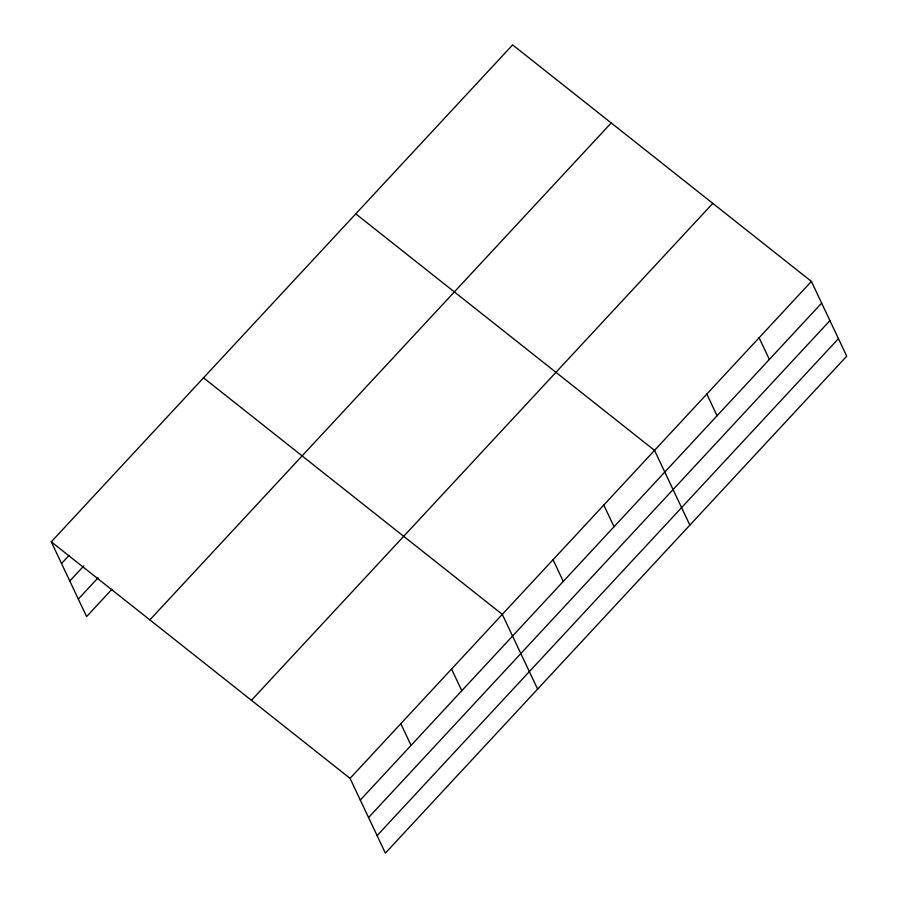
<?xml version="1.0" encoding="UTF-8"?>
<svg xmlns="http://www.w3.org/2000/svg" width="898" height="898" viewBox="0 0 898 898"><rect width="100%" height="100%" fill="white"/><g stroke="black" fill="none" stroke-linecap="round" stroke-linejoin="round"><path stroke-width="1.35" d="M51.276 541.831L512.623 44.9L811.399 281.422L846.724 356.169L385.377 853.1L350.052 778.364L51.276 541.831L86.601 616.578L111.981 589.245M61.524 563.517L69.045 555.424M69.797 581.028L83.896 565.841M78.328 599.067L98.062 577.807M149.865 619.889L611.212 122.959M251.451 700.305L712.799 203.375M350.052 778.364L811.399 281.422M360.3 800.051L821.648 303.12M368.573 817.55L829.92 320.62M377.104 835.589L838.451 338.658M355.765 213.859L654.541 450.381L689.866 525.128M203.52 377.845L502.296 614.367L537.621 689.114M759.113 337.749L769.361 359.436M706.827 394.065L717.075 415.752M603.793 505.046L614.041 526.733M553.045 559.712L563.293 581.399M451.548 669.032L461.796 690.719M400.8 723.698L411.048 745.385"/></g></svg>
